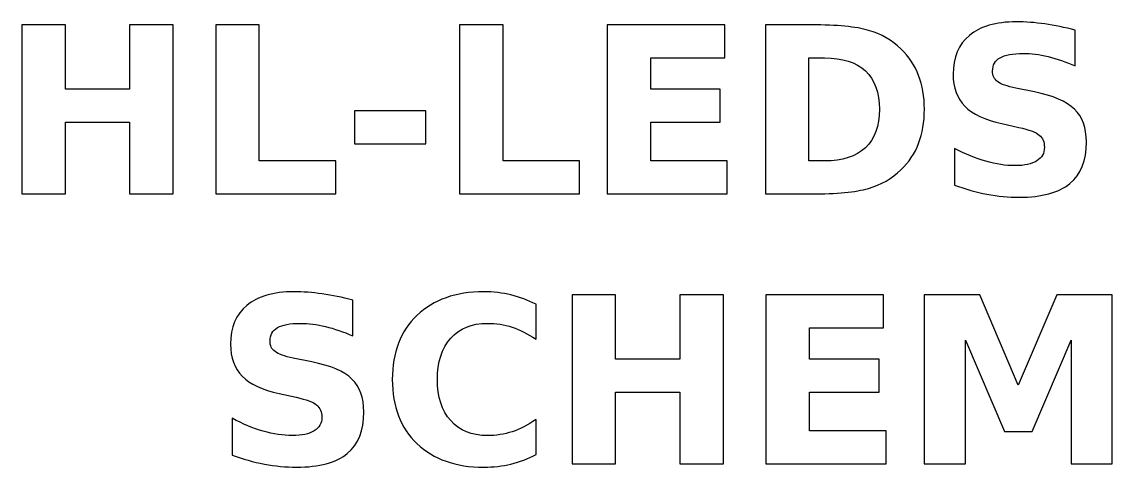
# Model space of a CAD drawing. Header units: centimetres. Extents: x -13.55 to -7.55, y -19.19 to -12.44.
# Drawn here: x -12.216 to -10.224, y -13.256 to -12.444 of the extents above; entities that cross this region are included whole.
import ezdxf

# ---------------------------------------------------------------- set-up
doc = ezdxf.new("R2010")
doc.units = ezdxf.units.CM
doc.header["$MEASUREMENT"] = 0
doc.layers.add('Layer 1', color=7, linetype='Continuous')

msp = doc.modelspace()

# ---------------------------------------------------------------- linework, layer by layer
at = {"layer": 'Layer 1'}
for points, knots in [([(-12.21642, -12.4491), (-12.21642, -12.4491), (-12.13684, -12.4491), (-12.13684, -12.4491), (-12.13684, -12.4491), (-12.13684, -12.4491), (-12.13684, -12.56672), (-12.13684, -12.56672), (-12.13684, -12.56672), (-12.13684, -12.56672), (-12.01943, -12.56672), (-12.01943, -12.56672), (-12.01943, -12.56672), (-12.01943, -12.56672), (-12.01943, -12.4491), (-12.01943, -12.4491), (-12.01943, -12.4491), (-12.01943, -12.4491), (-11.93985, -12.4491), (-11.93985, -12.4491), (-11.93985, -12.4491), (-11.93985, -12.4491), (-11.93985, -12.75771), (-11.93985, -12.75771), (-11.93985, -12.75771), (-11.93985, -12.75771), (-12.01943, -12.75771), (-12.01943, -12.75771), (-12.01943, -12.75771), (-12.01943, -12.75771), (-12.01943, -12.6269), (-12.01943, -12.6269), (-12.01943, -12.6269), (-12.01943, -12.6269), (-12.13684, -12.6269), (-12.13684, -12.6269), (-12.13684, -12.6269), (-12.13684, -12.6269), (-12.13684, -12.75771), (-12.13684, -12.75771), (-12.13684, -12.75771), (-12.13684, -12.75771), (-12.21642, -12.75771), (-12.21642, -12.75771), (-12.21642, -12.75771), (-12.21642, -12.75771), (-12.21642, -12.4491), (-12.21642, -12.4491)], [0, 0, 0, 0, 0.0833333, 0.0833333, 0.0833333, 0.0833333, 0.1666667, 0.1666667, 0.1666667, 0.1666667, 0.25, 0.25, 0.25, 0.25, 0.3333333, 0.3333333, 0.3333333, 0.3333333, 0.4166667, 0.4166667, 0.4166667, 0.4166667, 0.5, 0.5, 0.5, 0.5, 0.5833333, 0.5833333, 0.5833333, 0.5833333, 0.6666667, 0.6666667, 0.6666667, 0.6666667, 0.75, 0.75, 0.75, 0.75, 0.8333333, 0.8333333, 0.8333333, 0.8333333, 0.9166667, 0.9166667, 0.9166667, 0.9166667, 1, 1, 1, 1]), ([(-11.86216, -12.4491), (-11.86216, -12.4491), (-11.78258, -12.4491), (-11.78258, -12.4491), (-11.78258, -12.4491), (-11.78258, -12.4491), (-11.78258, -12.69753), (-11.78258, -12.69753), (-11.78258, -12.69753), (-11.78258, -12.69753), (-11.64288, -12.69753), (-11.64288, -12.69753), (-11.64288, -12.69753), (-11.64288, -12.69753), (-11.64288, -12.75771), (-11.64288, -12.75771), (-11.64288, -12.75771), (-11.64288, -12.75771), (-11.86216, -12.75771), (-11.86216, -12.75771), (-11.86216, -12.75771), (-11.86216, -12.75771), (-11.86216, -12.4491), (-11.86216, -12.4491)], [0, 0, 0, 0, 0.1666667, 0.1666667, 0.1666667, 0.1666667, 0.3333333, 0.3333333, 0.3333333, 0.3333333, 0.5, 0.5, 0.5, 0.5, 0.6666667, 0.6666667, 0.6666667, 0.6666667, 0.8333333, 0.8333333, 0.8333333, 0.8333333, 1, 1, 1, 1]), ([(-11.41675, -12.4491), (-11.41675, -12.4491), (-11.33717, -12.4491), (-11.33717, -12.4491), (-11.33717, -12.4491), (-11.33717, -12.4491), (-11.33717, -12.69753), (-11.33717, -12.69753), (-11.33717, -12.69753), (-11.33717, -12.69753), (-11.19747, -12.69753), (-11.19747, -12.69753), (-11.19747, -12.69753), (-11.19747, -12.69753), (-11.19747, -12.75771), (-11.19747, -12.75771), (-11.19747, -12.75771), (-11.19747, -12.75771), (-11.41675, -12.75771), (-11.41675, -12.75771), (-11.41675, -12.75771), (-11.41675, -12.75771), (-11.41675, -12.4491), (-11.41675, -12.4491)], [0, 0, 0, 0, 0.1666667, 0.1666667, 0.1666667, 0.1666667, 0.3333333, 0.3333333, 0.3333333, 0.3333333, 0.5, 0.5, 0.5, 0.5, 0.6666667, 0.6666667, 0.6666667, 0.6666667, 0.8333333, 0.8333333, 0.8333333, 0.8333333, 1, 1, 1, 1]), ([(-11.14702, -12.4491), (-11.14702, -12.4491), (-10.93225, -12.4491), (-10.93225, -12.4491), (-10.93225, -12.4491), (-10.93225, -12.4491), (-10.93225, -12.50929), (-10.93225, -12.50929), (-10.93225, -12.50929), (-10.93225, -12.50929), (-11.06744, -12.50929), (-11.06744, -12.50929), (-11.06744, -12.50929), (-11.06744, -12.50929), (-11.06744, -12.56672), (-11.06744, -12.56672), (-11.06744, -12.56672), (-11.06744, -12.56672), (-10.94037, -12.56672), (-10.94037, -12.56672), (-10.94037, -12.56672), (-10.94037, -12.56672), (-10.94037, -12.6269), (-10.94037, -12.6269), (-10.94037, -12.6269), (-10.94037, -12.6269), (-11.06744, -12.6269), (-11.06744, -12.6269), (-11.06744, -12.6269), (-11.06744, -12.6269), (-11.06744, -12.69753), (-11.06744, -12.69753), (-11.06744, -12.69753), (-11.06744, -12.69753), (-10.92774, -12.69753), (-10.92774, -12.69753), (-10.92774, -12.69753), (-10.92774, -12.69753), (-10.92774, -12.75771), (-10.92774, -12.75771), (-10.92774, -12.75771), (-10.92774, -12.75771), (-11.14702, -12.75771), (-11.14702, -12.75771), (-11.14702, -12.75771), (-11.14702, -12.75771), (-11.14702, -12.4491), (-11.14702, -12.4491)], [0, 0, 0, 0, 0.0833333, 0.0833333, 0.0833333, 0.0833333, 0.1666667, 0.1666667, 0.1666667, 0.1666667, 0.25, 0.25, 0.25, 0.25, 0.3333333, 0.3333333, 0.3333333, 0.3333333, 0.4166667, 0.4166667, 0.4166667, 0.4166667, 0.5, 0.5, 0.5, 0.5, 0.5833333, 0.5833333, 0.5833333, 0.5833333, 0.6666667, 0.6666667, 0.6666667, 0.6666667, 0.75, 0.75, 0.75, 0.75, 0.8333333, 0.8333333, 0.8333333, 0.8333333, 0.9166667, 0.9166667, 0.9166667, 0.9166667, 1, 1, 1, 1]), ([(-10.85782, -12.4491), (-10.85782, -12.4491), (-10.77386, -12.4491), (-10.77386, -12.4491), (-10.77386, -12.4491), (-10.72702, -12.4491), (-10.69216, -12.45242), (-10.66923, -12.45912), (-10.66923, -12.45912), (-10.6463, -12.46582), (-10.62662, -12.47711), (-10.61018, -12.49313), (-10.61018, -12.49313), (-10.59571, -12.50703), (-10.58499, -12.52311), (-10.57793, -12.54132), (-10.57793, -12.54132), (-10.57095, -12.55945), (-10.56742, -12.58005), (-10.56742, -12.60312), (-10.56742, -12.60312), (-10.56742, -12.62641), (-10.57095, -12.64715), (-10.57793, -12.66542), (-10.57793, -12.66542), (-10.58499, -12.6837), (-10.59571, -12.69978), (-10.61018, -12.71368), (-10.61018, -12.71368), (-10.62676, -12.7297), (-10.64658, -12.74099), (-10.66972, -12.74769), (-10.66972, -12.74769), (-10.69287, -12.75439), (-10.72758, -12.75771), (-10.77386, -12.75771), (-10.77386, -12.75771), (-10.77386, -12.75771), (-10.85782, -12.75771), (-10.85782, -12.75771), (-10.85782, -12.75771), (-10.85782, -12.75771), (-10.85782, -12.4491), (-10.85782, -12.4491)], [0, 0, 0, 0, 0.0909091, 0.0909091, 0.0909091, 0.0909091, 0.1818182, 0.1818182, 0.1818182, 0.1818182, 0.2727273, 0.2727273, 0.2727273, 0.2727273, 0.3636364, 0.3636364, 0.3636364, 0.3636364, 0.4545455, 0.4545455, 0.4545455, 0.4545455, 0.5454545, 0.5454545, 0.5454545, 0.5454545, 0.6363636, 0.6363636, 0.6363636, 0.6363636, 0.7272727, 0.7272727, 0.7272727, 0.7272727, 0.8181818, 0.8181818, 0.8181818, 0.8181818, 0.9090909, 0.9090909, 0.9090909, 0.9090909, 1, 1, 1, 1]), ([(-10.29169, -12.45884), (-10.29169, -12.45884), (-10.29169, -12.5241), (-10.29169, -12.5241), (-10.29169, -12.5241), (-10.30863, -12.51655), (-10.32521, -12.51084), (-10.34129, -12.50696), (-10.34129, -12.50696), (-10.35745, -12.50308), (-10.37269, -12.50117), (-10.38701, -12.50117), (-10.38701, -12.50117), (-10.40599, -12.50117), (-10.4201, -12.50378), (-10.42921, -12.509), (-10.42921, -12.509), (-10.43831, -12.5143), (-10.44282, -12.52241), (-10.44282, -12.53342), (-10.44282, -12.53342), (-10.44282, -12.54167), (-10.43979, -12.54816), (-10.43365, -12.55275), (-10.43365, -12.55275), (-10.42751, -12.55733), (-10.41637, -12.56136), (-10.40021, -12.56467), (-10.40021, -12.56467), (-10.40021, -12.56467), (-10.36634, -12.57144), (-10.36634, -12.57144), (-10.36634, -12.57144), (-10.33198, -12.57836), (-10.30764, -12.5888), (-10.29318, -12.60291), (-10.29318, -12.60291), (-10.27871, -12.61695), (-10.27145, -12.63692), (-10.27145, -12.66281), (-10.27145, -12.66281), (-10.27145, -12.69689), (-10.28153, -12.72222), (-10.30171, -12.7388), (-10.30171, -12.7388), (-10.32189, -12.75538), (-10.35272, -12.76371), (-10.39421, -12.76371), (-10.39421, -12.76371), (-10.41383, -12.76371), (-10.43344, -12.76187), (-10.45312, -12.75813), (-10.45312, -12.75813), (-10.47281, -12.75439), (-10.49256, -12.74889), (-10.51225, -12.74162), (-10.51225, -12.74162), (-10.51225, -12.74162), (-10.51225, -12.67446), (-10.51225, -12.67446), (-10.51225, -12.67446), (-10.49256, -12.6849), (-10.47352, -12.6928), (-10.4551, -12.69809), (-10.4551, -12.69809), (-10.43669, -12.70338), (-10.41898, -12.70606), (-10.4019, -12.70606), (-10.4019, -12.70606), (-10.38455, -12.70606), (-10.37121, -12.70317), (-10.36197, -12.69739), (-10.36197, -12.69739), (-10.35272, -12.6916), (-10.34814, -12.68335), (-10.34814, -12.67255), (-10.34814, -12.67255), (-10.34814, -12.66295), (-10.35124, -12.65548), (-10.35752, -12.65025), (-10.35752, -12.65025), (-10.3638, -12.64503), (-10.37629, -12.64031), (-10.39506, -12.63621), (-10.39506, -12.63621), (-10.39506, -12.63621), (-10.42589, -12.62937), (-10.42589, -12.62937), (-10.42589, -12.62937), (-10.45672, -12.62274), (-10.4793, -12.61223), (-10.49355, -12.59776), (-10.49355, -12.59776), (-10.5078, -12.5833), (-10.51493, -12.56375), (-10.51493, -12.53927), (-10.51493, -12.53927), (-10.51493, -12.50851), (-10.50498, -12.48487), (-10.48516, -12.46836), (-10.48516, -12.46836), (-10.46533, -12.45178), (-10.43683, -12.44353), (-10.39957, -12.44353), (-10.39957, -12.44353), (-10.38264, -12.44353), (-10.36521, -12.4448), (-10.34729, -12.44734), (-10.34729, -12.44734), (-10.32937, -12.44988), (-10.31082, -12.45369), (-10.29169, -12.45884)], [0, 0, 0, 0, 0.0357143, 0.0357143, 0.0357143, 0.0357143, 0.0714286, 0.0714286, 0.0714286, 0.0714286, 0.1071429, 0.1071429, 0.1071429, 0.1071429, 0.1428571, 0.1428571, 0.1428571, 0.1428571, 0.1785714, 0.1785714, 0.1785714, 0.1785714, 0.2142857, 0.2142857, 0.2142857, 0.2142857, 0.25, 0.25, 0.25, 0.25, 0.2857143, 0.2857143, 0.2857143, 0.2857143, 0.3214286, 0.3214286, 0.3214286, 0.3214286, 0.3571429, 0.3571429, 0.3571429, 0.3571429, 0.3928571, 0.3928571, 0.3928571, 0.3928571, 0.4285714, 0.4285714, 0.4285714, 0.4285714, 0.4642857, 0.4642857, 0.4642857, 0.4642857, 0.5, 0.5, 0.5, 0.5, 0.5357143, 0.5357143, 0.5357143, 0.5357143, 0.5714286, 0.5714286, 0.5714286, 0.5714286, 0.6071429, 0.6071429, 0.6071429, 0.6071429, 0.6428571, 0.6428571, 0.6428571, 0.6428571, 0.6785714, 0.6785714, 0.6785714, 0.6785714, 0.7142857, 0.7142857, 0.7142857, 0.7142857, 0.75, 0.75, 0.75, 0.75, 0.7857143, 0.7857143, 0.7857143, 0.7857143, 0.8214286, 0.8214286, 0.8214286, 0.8214286, 0.8571429, 0.8571429, 0.8571429, 0.8571429, 0.8928571, 0.8928571, 0.8928571, 0.8928571, 0.9285714, 0.9285714, 0.9285714, 0.9285714, 0.9642857, 0.9642857, 0.9642857, 0.9642857, 1, 1, 1, 1]), ([(-10.77824, -12.50929), (-10.77824, -12.50929), (-10.77824, -12.69753), (-10.77824, -12.69753), (-10.77824, -12.69753), (-10.77824, -12.69753), (-10.74973, -12.69753), (-10.74973, -12.69753), (-10.74973, -12.69753), (-10.71721, -12.69753), (-10.69237, -12.68948), (-10.67523, -12.67333), (-10.67523, -12.67333), (-10.65808, -12.65724), (-10.64948, -12.63382), (-10.64948, -12.60312), (-10.64948, -12.60312), (-10.64948, -12.5725), (-10.65801, -12.54922), (-10.67509, -12.53327), (-10.67509, -12.53327), (-10.69216, -12.51726), (-10.71707, -12.50929), (-10.74973, -12.50929), (-10.74973, -12.50929), (-10.74973, -12.50929), (-10.77824, -12.50929), (-10.77824, -12.50929)], [0, 0, 0, 0, 0.1428571, 0.1428571, 0.1428571, 0.1428571, 0.2857143, 0.2857143, 0.2857143, 0.2857143, 0.4285714, 0.4285714, 0.4285714, 0.4285714, 0.5714286, 0.5714286, 0.5714286, 0.5714286, 0.7142857, 0.7142857, 0.7142857, 0.7142857, 0.8571429, 0.8571429, 0.8571429, 0.8571429, 1, 1, 1, 1]), ([(-11.60838, -12.60581), (-11.60838, -12.60581), (-11.47856, -12.60581), (-11.47856, -12.60581), (-11.47856, -12.60581), (-11.47856, -12.60581), (-11.47856, -12.66599), (-11.47856, -12.66599), (-11.47856, -12.66599), (-11.47856, -12.66599), (-11.60838, -12.66599), (-11.60838, -12.66599), (-11.60838, -12.66599), (-11.60838, -12.66599), (-11.60838, -12.60581), (-11.60838, -12.60581)], [0, 0, 0, 0, 0.25, 0.25, 0.25, 0.25, 0.5, 0.5, 0.5, 0.5, 0.75, 0.75, 0.75, 0.75, 1, 1, 1, 1]), ([(-11.61183, -12.9516), (-11.61183, -12.9516), (-11.61183, -13.01686), (-11.61183, -13.01686), (-11.61183, -13.01686), (-11.62877, -13.00931), (-11.64535, -13.0036), (-11.66143, -12.99972), (-11.66143, -12.99972), (-11.67759, -12.99584), (-11.69283, -12.99393), (-11.70715, -12.99393), (-11.70715, -12.99393), (-11.72613, -12.99393), (-11.74024, -12.99654), (-11.74935, -13.00176), (-11.74935, -13.00176), (-11.75845, -13.00706), (-11.76296, -13.01517), (-11.76296, -13.02618), (-11.76296, -13.02618), (-11.76296, -13.03443), (-11.75993, -13.04092), (-11.75379, -13.04551), (-11.75379, -13.04551), (-11.74765, -13.05009), (-11.73651, -13.05412), (-11.72035, -13.05743), (-11.72035, -13.05743), (-11.72035, -13.05743), (-11.68648, -13.0642), (-11.68648, -13.0642), (-11.68648, -13.0642), (-11.65212, -13.07112), (-11.62778, -13.08156), (-11.61332, -13.09567), (-11.61332, -13.09567), (-11.59885, -13.10971), (-11.59159, -13.12968), (-11.59159, -13.15557), (-11.59159, -13.15557), (-11.59159, -13.18965), (-11.60167, -13.21498), (-11.62185, -13.23156), (-11.62185, -13.23156), (-11.64203, -13.24814), (-11.67286, -13.25647), (-11.71435, -13.25647), (-11.71435, -13.25647), (-11.73397, -13.25647), (-11.75358, -13.25463), (-11.77326, -13.25089), (-11.77326, -13.25089), (-11.79295, -13.24715), (-11.8127, -13.24165), (-11.83239, -13.23438), (-11.83239, -13.23438), (-11.83239, -13.23438), (-11.83239, -13.16722), (-11.83239, -13.16722), (-11.83239, -13.16722), (-11.8127, -13.17766), (-11.79366, -13.18556), (-11.77524, -13.19085), (-11.77524, -13.19085), (-11.75683, -13.19614), (-11.73912, -13.19882), (-11.72204, -13.19882), (-11.72204, -13.19882), (-11.70469, -13.19882), (-11.69135, -13.19593), (-11.68211, -13.19015), (-11.68211, -13.19015), (-11.67286, -13.18436), (-11.66828, -13.17611), (-11.66828, -13.16531), (-11.66828, -13.16531), (-11.66828, -13.15571), (-11.67138, -13.14824), (-11.67766, -13.14301), (-11.67766, -13.14301), (-11.68394, -13.13779), (-11.69643, -13.13307), (-11.7152, -13.12897), (-11.7152, -13.12897), (-11.7152, -13.12897), (-11.74603, -13.12213), (-11.74603, -13.12213), (-11.74603, -13.12213), (-11.77686, -13.1155), (-11.79944, -13.10499), (-11.81369, -13.09052), (-11.81369, -13.09052), (-11.82794, -13.07606), (-11.83507, -13.05651), (-11.83507, -13.03203), (-11.83507, -13.03203), (-11.83507, -13.00127), (-11.82512, -12.97763), (-11.8053, -12.96112), (-11.8053, -12.96112), (-11.78547, -12.94454), (-11.75697, -12.93629), (-11.71971, -12.93629), (-11.71971, -12.93629), (-11.70278, -12.93629), (-11.68535, -12.93756), (-11.66743, -12.9401), (-11.66743, -12.9401), (-11.64951, -12.94264), (-11.63096, -12.94645), (-11.61183, -12.9516)], [0, 0, 0, 0, 0.0357143, 0.0357143, 0.0357143, 0.0357143, 0.0714286, 0.0714286, 0.0714286, 0.0714286, 0.1071429, 0.1071429, 0.1071429, 0.1071429, 0.1428571, 0.1428571, 0.1428571, 0.1428571, 0.1785714, 0.1785714, 0.1785714, 0.1785714, 0.2142857, 0.2142857, 0.2142857, 0.2142857, 0.25, 0.25, 0.25, 0.25, 0.2857143, 0.2857143, 0.2857143, 0.2857143, 0.3214286, 0.3214286, 0.3214286, 0.3214286, 0.3571429, 0.3571429, 0.3571429, 0.3571429, 0.3928571, 0.3928571, 0.3928571, 0.3928571, 0.4285714, 0.4285714, 0.4285714, 0.4285714, 0.4642857, 0.4642857, 0.4642857, 0.4642857, 0.5, 0.5, 0.5, 0.5, 0.5357143, 0.5357143, 0.5357143, 0.5357143, 0.5714286, 0.5714286, 0.5714286, 0.5714286, 0.6071429, 0.6071429, 0.6071429, 0.6071429, 0.6428571, 0.6428571, 0.6428571, 0.6428571, 0.6785714, 0.6785714, 0.6785714, 0.6785714, 0.7142857, 0.7142857, 0.7142857, 0.7142857, 0.75, 0.75, 0.75, 0.75, 0.7857143, 0.7857143, 0.7857143, 0.7857143, 0.8214286, 0.8214286, 0.8214286, 0.8214286, 0.8571429, 0.8571429, 0.8571429, 0.8571429, 0.8928571, 0.8928571, 0.8928571, 0.8928571, 0.9285714, 0.9285714, 0.9285714, 0.9285714, 0.9642857, 0.9642857, 0.9642857, 0.9642857, 1, 1, 1, 1]), ([(-11.27698, -13.23354), (-11.29158, -13.24109), (-11.30682, -13.2468), (-11.3227, -13.25068), (-11.3227, -13.25068), (-11.3385, -13.25456), (-11.35508, -13.25647), (-11.3723, -13.25647), (-11.3723, -13.25647), (-11.42366, -13.25647), (-11.46437, -13.24207), (-11.49443, -13.21336), (-11.49443, -13.21336), (-11.52449, -13.18464), (-11.53951, -13.1457), (-11.53951, -13.09645), (-11.53951, -13.09645), (-11.53951, -13.04713), (-11.52449, -13.00811), (-11.49443, -12.9794), (-11.49443, -12.9794), (-11.46437, -12.95068), (-11.42366, -12.93629), (-11.3723, -12.93629), (-11.3723, -12.93629), (-11.35508, -12.93629), (-11.3385, -12.93819), (-11.3227, -12.94207), (-11.3227, -12.94207), (-11.30682, -12.94595), (-11.29158, -12.95167), (-11.27698, -12.95922), (-11.27698, -12.95922), (-11.27698, -12.95922), (-11.27698, -13.02307), (-11.27698, -13.02307), (-11.27698, -13.02307), (-11.29172, -13.01298), (-11.30626, -13.00564), (-11.32058, -13.00099), (-11.32058, -13.00099), (-11.3349, -12.99626), (-11.35, -12.99393), (-11.36588, -12.99393), (-11.36588, -12.99393), (-11.39424, -12.99393), (-11.41661, -13.00303), (-11.43283, -13.02124), (-11.43283, -13.02124), (-11.44913, -13.03944), (-11.45725, -13.06449), (-11.45725, -13.09645), (-11.45725, -13.09645), (-11.45725, -13.12834), (-11.44913, -13.15332), (-11.43283, -13.17152), (-11.43283, -13.17152), (-11.41661, -13.18972), (-11.39424, -13.19882), (-11.36588, -13.19882), (-11.36588, -13.19882), (-11.35, -13.19882), (-11.3349, -13.1965), (-11.32058, -13.19177), (-11.32058, -13.19177), (-11.30626, -13.18711), (-11.29172, -13.17977), (-11.27698, -13.16968), (-11.27698, -13.16968), (-11.27698, -13.16968), (-11.27698, -13.23354), (-11.27698, -13.23354)], [0, 0, 0, 0, 0.0555556, 0.0555556, 0.0555556, 0.0555556, 0.1111111, 0.1111111, 0.1111111, 0.1111111, 0.1666667, 0.1666667, 0.1666667, 0.1666667, 0.2222222, 0.2222222, 0.2222222, 0.2222222, 0.2777778, 0.2777778, 0.2777778, 0.2777778, 0.3333333, 0.3333333, 0.3333333, 0.3333333, 0.3888889, 0.3888889, 0.3888889, 0.3888889, 0.4444444, 0.4444444, 0.4444444, 0.4444444, 0.5, 0.5, 0.5, 0.5, 0.5555556, 0.5555556, 0.5555556, 0.5555556, 0.6111111, 0.6111111, 0.6111111, 0.6111111, 0.6666667, 0.6666667, 0.6666667, 0.6666667, 0.7222222, 0.7222222, 0.7222222, 0.7222222, 0.7777778, 0.7777778, 0.7777778, 0.7777778, 0.8333333, 0.8333333, 0.8333333, 0.8333333, 0.8888889, 0.8888889, 0.8888889, 0.8888889, 0.9444444, 0.9444444, 0.9444444, 0.9444444, 1, 1, 1, 1]), ([(-11.21108, -12.94186), (-11.21108, -12.94186), (-11.1315, -12.94186), (-11.1315, -12.94186), (-11.1315, -12.94186), (-11.1315, -12.94186), (-11.1315, -13.05948), (-11.1315, -13.05948), (-11.1315, -13.05948), (-11.1315, -13.05948), (-11.01409, -13.05948), (-11.01409, -13.05948), (-11.01409, -13.05948), (-11.01409, -13.05948), (-11.01409, -12.94186), (-11.01409, -12.94186), (-11.01409, -12.94186), (-11.01409, -12.94186), (-10.93451, -12.94186), (-10.93451, -12.94186), (-10.93451, -12.94186), (-10.93451, -12.94186), (-10.93451, -13.25047), (-10.93451, -13.25047), (-10.93451, -13.25047), (-10.93451, -13.25047), (-11.01409, -13.25047), (-11.01409, -13.25047), (-11.01409, -13.25047), (-11.01409, -13.25047), (-11.01409, -13.11966), (-11.01409, -13.11966), (-11.01409, -13.11966), (-11.01409, -13.11966), (-11.1315, -13.11966), (-11.1315, -13.11966), (-11.1315, -13.11966), (-11.1315, -13.11966), (-11.1315, -13.25047), (-11.1315, -13.25047), (-11.1315, -13.25047), (-11.1315, -13.25047), (-11.21108, -13.25047), (-11.21108, -13.25047), (-11.21108, -13.25047), (-11.21108, -13.25047), (-11.21108, -12.94186), (-11.21108, -12.94186)], [0, 0, 0, 0, 0.0833333, 0.0833333, 0.0833333, 0.0833333, 0.1666667, 0.1666667, 0.1666667, 0.1666667, 0.25, 0.25, 0.25, 0.25, 0.3333333, 0.3333333, 0.3333333, 0.3333333, 0.4166667, 0.4166667, 0.4166667, 0.4166667, 0.5, 0.5, 0.5, 0.5, 0.5833333, 0.5833333, 0.5833333, 0.5833333, 0.6666667, 0.6666667, 0.6666667, 0.6666667, 0.75, 0.75, 0.75, 0.75, 0.8333333, 0.8333333, 0.8333333, 0.8333333, 0.9166667, 0.9166667, 0.9166667, 0.9166667, 1, 1, 1, 1]), ([(-10.85682, -12.94186), (-10.85682, -12.94186), (-10.64205, -12.94186), (-10.64205, -12.94186), (-10.64205, -12.94186), (-10.64205, -12.94186), (-10.64205, -13.00205), (-10.64205, -13.00205), (-10.64205, -13.00205), (-10.64205, -13.00205), (-10.77724, -13.00205), (-10.77724, -13.00205), (-10.77724, -13.00205), (-10.77724, -13.00205), (-10.77724, -13.05948), (-10.77724, -13.05948), (-10.77724, -13.05948), (-10.77724, -13.05948), (-10.65017, -13.05948), (-10.65017, -13.05948), (-10.65017, -13.05948), (-10.65017, -13.05948), (-10.65017, -13.11966), (-10.65017, -13.11966), (-10.65017, -13.11966), (-10.65017, -13.11966), (-10.77724, -13.11966), (-10.77724, -13.11966), (-10.77724, -13.11966), (-10.77724, -13.11966), (-10.77724, -13.19029), (-10.77724, -13.19029), (-10.77724, -13.19029), (-10.77724, -13.19029), (-10.63754, -13.19029), (-10.63754, -13.19029), (-10.63754, -13.19029), (-10.63754, -13.19029), (-10.63754, -13.25047), (-10.63754, -13.25047), (-10.63754, -13.25047), (-10.63754, -13.25047), (-10.85682, -13.25047), (-10.85682, -13.25047), (-10.85682, -13.25047), (-10.85682, -13.25047), (-10.85682, -12.94186), (-10.85682, -12.94186)], [0, 0, 0, 0, 0.0833333, 0.0833333, 0.0833333, 0.0833333, 0.1666667, 0.1666667, 0.1666667, 0.1666667, 0.25, 0.25, 0.25, 0.25, 0.3333333, 0.3333333, 0.3333333, 0.3333333, 0.4166667, 0.4166667, 0.4166667, 0.4166667, 0.5, 0.5, 0.5, 0.5, 0.5833333, 0.5833333, 0.5833333, 0.5833333, 0.6666667, 0.6666667, 0.6666667, 0.6666667, 0.75, 0.75, 0.75, 0.75, 0.8333333, 0.8333333, 0.8333333, 0.8333333, 0.9166667, 0.9166667, 0.9166667, 0.9166667, 1, 1, 1, 1]), ([(-10.56762, -12.94186), (-10.56762, -12.94186), (-10.46638, -12.94186), (-10.46638, -12.94186), (-10.46638, -12.94186), (-10.46638, -12.94186), (-10.39603, -13.10703), (-10.39603, -13.10703), (-10.39603, -13.10703), (-10.39603, -13.10703), (-10.32534, -12.94186), (-10.32534, -12.94186), (-10.32534, -12.94186), (-10.32534, -12.94186), (-10.2243, -12.94186), (-10.2243, -12.94186), (-10.2243, -12.94186), (-10.2243, -12.94186), (-10.2243, -13.25047), (-10.2243, -13.25047), (-10.2243, -13.25047), (-10.2243, -13.25047), (-10.29952, -13.25047), (-10.29952, -13.25047), (-10.29952, -13.25047), (-10.29952, -13.25047), (-10.29952, -13.02476), (-10.29952, -13.02476), (-10.29952, -13.02476), (-10.29952, -13.02476), (-10.37063, -13.19113), (-10.37063, -13.19113), (-10.37063, -13.19113), (-10.37063, -13.19113), (-10.42108, -13.19113), (-10.42108, -13.19113), (-10.42108, -13.19113), (-10.42108, -13.19113), (-10.4922, -13.02476), (-10.4922, -13.02476), (-10.4922, -13.02476), (-10.4922, -13.02476), (-10.4922, -13.25047), (-10.4922, -13.25047), (-10.4922, -13.25047), (-10.4922, -13.25047), (-10.56762, -13.25047), (-10.56762, -13.25047), (-10.56762, -13.25047), (-10.56762, -13.25047), (-10.56762, -12.94186), (-10.56762, -12.94186)], [0, 0, 0, 0, 0.0769231, 0.0769231, 0.0769231, 0.0769231, 0.1538462, 0.1538462, 0.1538462, 0.1538462, 0.2307692, 0.2307692, 0.2307692, 0.2307692, 0.3076923, 0.3076923, 0.3076923, 0.3076923, 0.3846154, 0.3846154, 0.3846154, 0.3846154, 0.4615385, 0.4615385, 0.4615385, 0.4615385, 0.5384615, 0.5384615, 0.5384615, 0.5384615, 0.6153846, 0.6153846, 0.6153846, 0.6153846, 0.6923077, 0.6923077, 0.6923077, 0.6923077, 0.7692308, 0.7692308, 0.7692308, 0.7692308, 0.8461538, 0.8461538, 0.8461538, 0.8461538, 0.9230769, 0.9230769, 0.9230769, 0.9230769, 1, 1, 1, 1])]:
    msp.add_open_spline(points, degree=3, knots=knots, dxfattribs=at)

doc.saveas('drawing.dxf')
